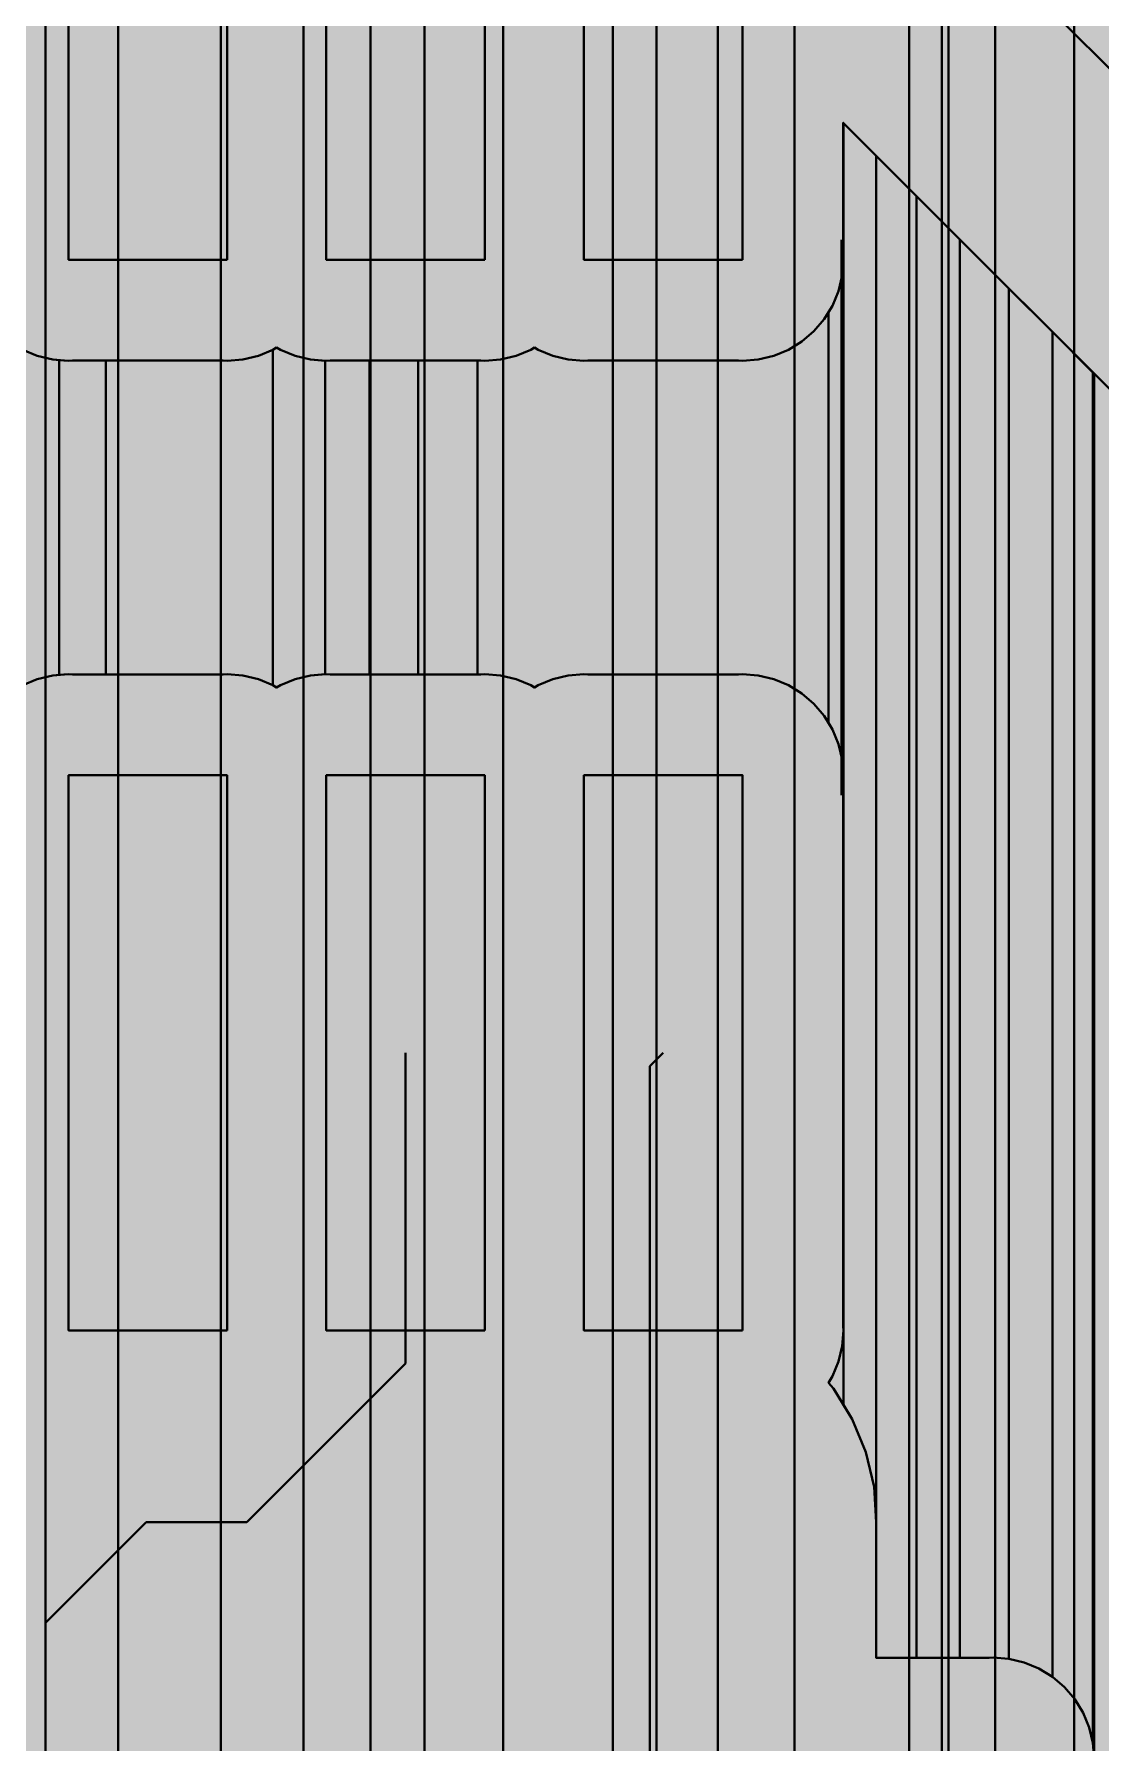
# Model space of a CAD drawing. Header units: millimetres. Extents: x 2 to 110, y 3 to 56.
# Drawn here: x 99.045 to 101.736, y 27.022 to 31.331 of the extents above; entities that cross this region are included whole.
import ezdxf

# ---------------------------------------------------------------- set-up
doc = ezdxf.new("R2010")
doc.units = ezdxf.units.MM
for name, color, linetype in [('bottom_copper', 7, 'Continuous'), ('top_copper', 7, 'Continuous'), ('top_silk', 7, 'Continuous')]:
    doc.layers.add(name, color=color, linetype=linetype)

# ---------------------------------------------------------------- blocks, each defined once
blk = doc.blocks.new('Block5170')
at = {"layer": 'bottom_copper', "lineweight": 40}
for points in [[(0, 20.95), (-0.1985, 20.95), (-0.1985, 38.899), (0, 38.899), (0, 20.95)], [(0.2762, 20.9476), (0.2364, 20.9508), (0.2265, 20.95), (0, 20.95), (0, 38.899), (0.2762, 38.899), (0.2762, 20.9476)], [(0.3862, 20.9021), (0.3521, 20.923), (0.3152, 20.9383), (0.2763, 20.9476), (0.2762, 38.899), (0.3862, 38.899), (0.3862, 20.9021)], [(0.5414, 20.7503), (0.4231, 20.8686), (0.4166, 20.8762), (0.3862, 20.9021), (0.3862, 38.899), (0.5414, 38.899), (0.5414, 20.7503)], [(0.7349, 20.5568), (0.5414, 20.7503), (0.5414, 38.899), (0.7349, 38.899), (0.7349, 20.5568)], [(1.0241, 20.2676), (0.7349, 20.5568), (0.7349, 38.899), (1.0241, 38.899), (1.0241, 20.2676)], [(1.1063, 20.0809), (1.1032, 20.1207), (1.0938, 20.1597), (1.0785, 20.1966), (1.0576, 20.2307), (1.0317, 20.2611), (1.0241, 20.2676), (1.0241, 38.899), (1.1063, 38.899), (1.1063, 20.0809)], [(1.1226, 0), (1.1063, 0), (1.1063, 38.899), (1.1226, 38.899), (1.1226, 0)], [(1.2406, 2.0516), (1.1756, 1.8946), (1.1359, 1.7294), (1.1226, 1.56), (1.1226, 38.899), (1.2406, 38.899), (1.2406, 2.0516)], [(1.4397, 2.3257), (1.3294, 2.1965), (1.2406, 2.0516), (1.2406, 38.899), (1.4397, 38.899), (1.4397, 2.3257)], [(1.7138, 2.5248), (1.5689, 2.436), (1.4397, 2.3257), (1.4397, 38.899), (1.7138, 38.899), (1.7138, 2.5248)]]:
    blk.add_hatch(color=7, dxfattribs=at).paths.add_polyline_path(points, flags=0)
at = {"layer": 'bottom_copper', "color": 7, "lineweight": 40}
for points in [[(0, 20.95), (-0.1985, 20.95), (-0.1985, 38.899), (0, 38.899), (0, 20.95)], [(0.2762, 20.9476), (0.2364, 20.9508), (0.2265, 20.95), (0, 20.95), (0, 38.899), (0.2762, 38.899), (0.2762, 20.9476)], [(0.3862, 20.9021), (0.3521, 20.923), (0.3152, 20.9383), (0.2763, 20.9476), (0.2762, 38.899), (0.3862, 38.899), (0.3862, 20.9021)], [(0.5414, 20.7503), (0.4231, 20.8686), (0.4166, 20.8762), (0.3862, 20.9021), (0.3862, 38.899), (0.5414, 38.899), (0.5414, 20.7503)], [(0.7349, 20.5568), (0.5414, 20.7503), (0.5414, 38.899), (0.7349, 38.899), (0.7349, 20.5568)], [(1.0241, 20.2676), (0.7349, 20.5568), (0.7349, 38.899), (1.0241, 38.899), (1.0241, 20.2676)], [(1.1063, 20.0809), (1.1032, 20.1207), (1.0938, 20.1597), (1.0785, 20.1966), (1.0576, 20.2307), (1.0317, 20.2611), (1.0241, 20.2676), (1.0241, 38.899), (1.1063, 38.899), (1.1063, 20.0809)], [(1.1226, 0), (1.1063, 0), (1.1063, 38.899), (1.1226, 38.899), (1.1226, 0)], [(1.2406, 2.0516), (1.1756, 1.8946), (1.1359, 1.7294), (1.1226, 1.56), (1.1226, 38.899), (1.2406, 38.899), (1.2406, 2.0516)], [(1.4397, 2.3257), (1.3294, 2.1965), (1.2406, 2.0516), (1.2406, 38.899), (1.4397, 38.899), (1.4397, 2.3257)], [(1.7138, 2.5248), (1.5689, 2.436), (1.4397, 2.3257), (1.4397, 38.899), (1.7138, 38.899), (1.7138, 2.5248)]]:
    blk.add_lwpolyline(points, close=True, dxfattribs=at)
blk = doc.blocks.new('Block6333')
at = {"layer": 'bottom_copper', "lineweight": 40}
for points in [[(1.1429, 20.7176), (0.9594, 20.5341), (0.9594, 38.899), (1.1429, 38.899), (1.1429, 20.7176)], [(1.4018, 20.9383), (1.3649, 20.923), (1.3308, 20.9021), (1.3004, 20.8762), (1.2939, 20.8686), (1.1429, 20.7176), (1.1429, 38.899), (1.4018, 38.899), (1.4018, 20.9383)], [(1.61, 20.95), (1.4905, 20.95), (1.4806, 20.9508), (1.4408, 20.9477), (1.4018, 20.9383), (1.4018, 38.899), (1.61, 38.899), (1.61, 20.95)], [(1.7794, 20.95), (1.61, 20.95), (1.61, 38.899), (1.7794, 38.899), (1.7794, 20.95)], [(1.9155, 20.95), (1.7794, 20.95), (1.7794, 38.899), (1.9155, 38.899), (1.9155, 20.95)], [(0.9594, 20.5341), (0.8528, 20.4275), (0.8528, 27.7722), (0.8784, 27.814), (0.9243, 27.9248), (0.9523, 28.0414), (0.9594, 28.161), (0.9594, 20.5341)]]:
    blk.add_hatch(color=7, dxfattribs=at).paths.add_polyline_path(points, flags=0)
at = {"layer": 'bottom_copper', "color": 7, "lineweight": 40}
for points in [[(1.1429, 20.7176), (0.9594, 20.5341), (0.9594, 38.899), (1.1429, 38.899), (1.1429, 20.7176)], [(1.4018, 20.9383), (1.3649, 20.923), (1.3308, 20.9021), (1.3004, 20.8762), (1.2939, 20.8686), (1.1429, 20.7176), (1.1429, 38.899), (1.4018, 38.899), (1.4018, 20.9383)], [(1.61, 20.95), (1.4905, 20.95), (1.4806, 20.9508), (1.4408, 20.9477), (1.4018, 20.9383), (1.4018, 38.899), (1.61, 38.899), (1.61, 20.95)], [(1.7794, 20.95), (1.61, 20.95), (1.61, 38.899), (1.7794, 38.899), (1.7794, 20.95)], [(1.9155, 20.95), (1.7794, 20.95), (1.7794, 38.899), (1.9155, 38.899), (1.9155, 20.95)], [(0.9594, 20.5341), (0.8528, 20.4275), (0.8528, 27.7722), (0.8784, 27.814), (0.9243, 27.9248), (0.9523, 28.0414), (0.9594, 28.161), (0.9594, 20.5341)]]:
    blk.add_lwpolyline(points, close=True, dxfattribs=at)
blk = doc.blocks.new('Block65902')
at = {"layer": 'top_copper', "lineweight": 40}
for points in [[(0, 14.4023), (-0.1094, 14.4023), (-0.1094, 18.0894), (0, 17.98), (0, 14.4023)], [(0.1235, 14.4), (0.0837, 14.4031), (0.0738, 14.4023), (0, 14.4023), (0, 17.98), (0.1235, 17.8565), (0.1235, 14.4)], [(0.2335, 14.3544), (0.1994, 14.3753), (0.1624, 14.3906), (0.1236, 14.4), (0.1235, 17.8565), (0.2335, 17.7466), (0.2335, 14.3544)], [(0.3354, 14.1882), (0.326, 14.227), (0.3107, 14.264), (0.2898, 14.2981), (0.2639, 14.3285), (0.2335, 14.3544), (0.2335, 17.7466), (0.3354, 17.6447), (0.3354, 14.1882)], [(0.3385, 14.1483), (0.3354, 14.1882), (0.3354, 17.6447), (0.3385, 17.6416), (0.3385, 14.1483)], [(0.4225, 3.9388), (0.3385, 4.0106), (0.3385, 17.6416), (0.4225, 17.5576), (0.4225, 3.9388)]]:
    blk.add_hatch(color=7, dxfattribs=at).paths.add_polyline_path(points, flags=0)
at = {"layer": 'top_copper', "color": 7, "lineweight": 40}
for points in [[(0, 14.4023), (-0.1094, 14.4023), (-0.1094, 18.0894), (0, 17.98), (0, 14.4023)], [(0.1235, 14.4), (0.0837, 14.4031), (0.0738, 14.4023), (0, 14.4023), (0, 17.98), (0.1235, 17.8565), (0.1235, 14.4)], [(0.2335, 14.3544), (0.1994, 14.3753), (0.1624, 14.3906), (0.1236, 14.4), (0.1235, 17.8565), (0.2335, 17.7466), (0.2335, 14.3544)], [(0.3354, 14.1882), (0.326, 14.227), (0.3107, 14.264), (0.2898, 14.2981), (0.2639, 14.3285), (0.2335, 14.3544), (0.2335, 17.7466), (0.3354, 17.6447), (0.3354, 14.1882)], [(0.3385, 14.1483), (0.3354, 14.1882), (0.3354, 17.6447), (0.3385, 17.6416), (0.3385, 14.1483)], [(0.4225, 3.9388), (0.3385, 4.0106), (0.3385, 17.6416), (0.4225, 17.5576), (0.4225, 3.9388)]]:
    blk.add_lwpolyline(points, close=True, dxfattribs=at)
blk = doc.blocks.new('Block69095')
at = {"layer": 'top_copper', "lineweight": 40}
for points in [[(8.4792, -6.8379), (8.4784, -6.8279), (8.4784, -6.4921), (8.4792, -6.4929), (8.4792, -6.8379)], [(8.5619, -10.0219), (8.5566, -9.9322), (8.5356, -9.8448), (8.5012, -9.7616), (8.4792, -9.7257), (8.4792, -6.4929), (8.5619, -6.5756), (8.5619, -10.0219)], [(8.6632, -10.3641), (8.5619, -10.3641), (8.5619, -6.5756), (8.6632, -6.677), (8.6632, -10.3641)], [(8.4792, -8.1379), (8.4761, -8.098), (8.4667, -8.0592), (8.4514, -8.0222), (8.4414, -8.0059), (8.4414, -6.9699), (8.4514, -6.9536), (8.4667, -6.9166), (8.4761, -6.8778), (8.4792, -6.8379), (8.4792, -8.1379)], [(8.4414, -8.0059), (8.4305, -7.9881), (8.4046, -7.9577), (8.3742, -7.9318), (8.3401, -7.9109), (8.3032, -7.8956), (8.2643, -7.8863), (8.2244, -7.8831), (8.2145, -7.8839), (7.8344, -7.8839), (7.8244, -7.8831), (7.7846, -7.8863), (7.7457, -7.8956), (7.7088, -7.9109), (7.6994, -7.9166), (7.6901, -7.9109), (7.6532, -7.8956), (7.6143, -7.8863), (7.5744, -7.8831), (7.5645, -7.8839), (7.5563, -7.8839), (7.5563, -7.0919), (7.5645, -7.0919), (7.5744, -7.0927), (7.6143, -7.0895), (7.6532, -7.0802), (7.6901, -7.0649), (7.6994, -7.0592), (7.7088, -7.0649), (7.7457, -7.0802), (7.7846, -7.0895), (7.8244, -7.0927), (7.8344, -7.0919), (8.2145, -7.0919), (8.2244, -7.0927), (8.2643, -7.0895), (8.3032, -7.0802), (8.3401, -7.0649), (8.3742, -7.044), (8.4046, -7.0181), (8.4305, -6.9877), (8.4414, -6.9699), (8.4414, -8.0059)], [(6.5006, -7.885), (6.4846, -7.8863), (6.4457, -7.8956), (6.4088, -7.9109), (6.3747, -7.9318), (6.3747, -7.044), (6.4088, -7.0649), (6.4457, -7.0802), (6.4846, -7.0895), (6.5006, -7.0908), (6.5006, -7.885)], [(7.0401, -7.9109), (7.0032, -7.8956), (6.9643, -7.8863), (6.9244, -7.8831), (6.9145, -7.8839), (6.9088, -7.8839), (6.9088, -7.0919), (6.9145, -7.0919), (6.9244, -7.0927), (6.9643, -7.0895), (7.0032, -7.0802), (7.0401, -7.0649), (7.0401, -7.9109)], [(7.1721, -7.8833), (7.1346, -7.8863), (7.0957, -7.8956), (7.0588, -7.9109), (7.0494, -7.9166), (7.0401, -7.9109), (7.0401, -7.0649), (7.0494, -7.0592), (7.0588, -7.0649), (7.0957, -7.0802), (7.1346, -7.0895), (7.1721, -7.0925), (7.1721, -7.8833)], [(6.6189, -7.8839), (6.5344, -7.8839), (6.5244, -7.8831), (6.5007, -7.885), (6.5006, -7.0908), (6.5244, -7.0927), (6.5344, -7.0919), (6.6189, -7.0919), (6.6189, -7.8839)], [(6.9088, -7.8839), (6.6189, -7.8839), (6.6189, -7.0919), (6.9088, -7.0919), (6.9088, -7.8839)], [(7.2835, -7.8839), (7.1844, -7.8839), (7.1744, -7.8831), (7.1721, -7.8833), (7.1721, -7.0925), (7.1744, -7.0927), (7.1844, -7.0919), (7.2835, -7.0919), (7.2835, -7.8839)], [(7.4066, -7.8839), (7.2835, -7.8839), (7.2835, -7.0919), (7.4066, -7.0919), (7.4066, -7.8839)], [(7.5563, -7.8839), (7.4066, -7.8839), (7.4066, -7.0919), (7.5563, -7.0919), (7.5563, -7.8839)], [(8.4792, -9.5379), (8.4784, -9.5279), (8.4784, -8.1479), (8.4792, -8.1379), (8.4792, -9.5379)], [(8.4792, -9.7257), (8.4542, -9.6849), (8.4414, -9.67), (8.4514, -9.6536), (8.4667, -9.6166), (8.4761, -9.5778), (8.4792, -9.5379), (8.4792, -9.7257)]]:
    blk.add_hatch(color=7, dxfattribs=at).paths.add_polyline_path(points, flags=0)
at = {"layer": 'top_copper', "color": 7, "lineweight": 40}
for points in [[(8.4792, -6.8379), (8.4784, -6.8279), (8.4784, -6.4921), (8.4792, -6.4929), (8.4792, -6.8379)], [(8.5619, -10.0219), (8.5566, -9.9322), (8.5356, -9.8448), (8.5012, -9.7616), (8.4792, -9.7257), (8.4792, -6.4929), (8.5619, -6.5756), (8.5619, -10.0219)], [(8.6632, -10.3641), (8.5619, -10.3641), (8.5619, -6.5756), (8.6632, -6.677), (8.6632, -10.3641)], [(8.4792, -8.1379), (8.4761, -8.098), (8.4667, -8.0592), (8.4514, -8.0222), (8.4414, -8.0059), (8.4414, -6.9699), (8.4514, -6.9536), (8.4667, -6.9166), (8.4761, -6.8778), (8.4792, -6.8379), (8.4792, -8.1379)], [(8.4414, -8.0059), (8.4305, -7.9881), (8.4046, -7.9577), (8.3742, -7.9318), (8.3401, -7.9109), (8.3032, -7.8956), (8.2643, -7.8863), (8.2244, -7.8831), (8.2145, -7.8839), (7.8344, -7.8839), (7.8244, -7.8831), (7.7846, -7.8863), (7.7457, -7.8956), (7.7088, -7.9109), (7.6994, -7.9166), (7.6901, -7.9109), (7.6532, -7.8956), (7.6143, -7.8863), (7.5744, -7.8831), (7.5645, -7.8839), (7.5563, -7.8839), (7.5563, -7.0919), (7.5645, -7.0919), (7.5744, -7.0927), (7.6143, -7.0895), (7.6532, -7.0802), (7.6901, -7.0649), (7.6994, -7.0592), (7.7088, -7.0649), (7.7457, -7.0802), (7.7846, -7.0895), (7.8244, -7.0927), (7.8344, -7.0919), (8.2145, -7.0919), (8.2244, -7.0927), (8.2643, -7.0895), (8.3032, -7.0802), (8.3401, -7.0649), (8.3742, -7.044), (8.4046, -7.0181), (8.4305, -6.9877), (8.4414, -6.9699), (8.4414, -8.0059)], [(6.5006, -7.885), (6.4846, -7.8863), (6.4457, -7.8956), (6.4088, -7.9109), (6.3747, -7.9318), (6.3747, -7.044), (6.4088, -7.0649), (6.4457, -7.0802), (6.4846, -7.0895), (6.5006, -7.0908), (6.5006, -7.885)], [(7.0401, -7.9109), (7.0032, -7.8956), (6.9643, -7.8863), (6.9244, -7.8831), (6.9145, -7.8839), (6.9088, -7.8839), (6.9088, -7.0919), (6.9145, -7.0919), (6.9244, -7.0927), (6.9643, -7.0895), (7.0032, -7.0802), (7.0401, -7.0649), (7.0401, -7.9109)], [(7.1721, -7.8833), (7.1346, -7.8863), (7.0957, -7.8956), (7.0588, -7.9109), (7.0494, -7.9166), (7.0401, -7.9109), (7.0401, -7.0649), (7.0494, -7.0592), (7.0588, -7.0649), (7.0957, -7.0802), (7.1346, -7.0895), (7.1721, -7.0925), (7.1721, -7.8833)], [(6.6189, -7.8839), (6.5344, -7.8839), (6.5244, -7.8831), (6.5007, -7.885), (6.5006, -7.0908), (6.5244, -7.0927), (6.5344, -7.0919), (6.6189, -7.0919), (6.6189, -7.8839)], [(6.9088, -7.8839), (6.6189, -7.8839), (6.6189, -7.0919), (6.9088, -7.0919), (6.9088, -7.8839)], [(7.2835, -7.8839), (7.1844, -7.8839), (7.1744, -7.8831), (7.1721, -7.8833), (7.1721, -7.0925), (7.1744, -7.0927), (7.1844, -7.0919), (7.2835, -7.0919), (7.2835, -7.8839)], [(7.4066, -7.8839), (7.2835, -7.8839), (7.2835, -7.0919), (7.4066, -7.0919), (7.4066, -7.8839)], [(7.5563, -7.8839), (7.4066, -7.8839), (7.4066, -7.0919), (7.5563, -7.0919), (7.5563, -7.8839)], [(8.4792, -9.5379), (8.4784, -9.5279), (8.4784, -8.1479), (8.4792, -8.1379), (8.4792, -9.5379)], [(8.4792, -9.7257), (8.4542, -9.6849), (8.4414, -9.67), (8.4514, -9.6536), (8.4667, -9.6166), (8.4761, -9.5778), (8.4792, -9.5379), (8.4792, -9.7257)]]:
    blk.add_lwpolyline(points, close=True, dxfattribs=at)

msp = doc.modelspace()

# ---------------------------------------------------------------- hatches: boundary and pattern name
at = {"layer": 'top_copper', "lineweight": 40}
for points in [[(99.532, 30.762), (99.132, 30.762), (99.132, 32.162), (99.532, 32.162), (99.532, 30.762)], [(100.182, 30.762), (99.782, 30.762), (99.782, 32.162), (100.182, 32.162), (100.182, 30.762)], [(100.832, 30.762), (100.432, 30.762), (100.432, 32.162), (100.832, 32.162), (100.832, 30.762)], [(99.532, 28.062), (99.132, 28.062), (99.132, 29.462), (99.532, 29.462), (99.532, 28.062)], [(100.182, 28.062), (99.782, 28.062), (99.782, 29.462), (100.182, 29.462), (100.182, 28.062)], [(100.832, 28.062), (100.432, 28.062), (100.432, 29.462), (100.832, 29.462), (100.832, 28.062)]]:
    msp.add_hatch(color=7, dxfattribs=at).paths.add_polyline_path(points, flags=0)

# ---------------------------------------------------------------- linework, layer by layer
at = {"layer": 'bottom_copper', "color": 7, "lineweight": 40}
for p, q in [((100.0301, 24.488), (100.0301, 42.437)), ((100.0301, 42.437), (100.0301, 24.488))]:
    msp.add_line(p, q, dxfattribs=at)
at = {"layer": 'top_copper', "color": 7, "lineweight": 40}
for p, q in [((99.132, 32.162), (99.132, 30.762)), ((99.532, 30.762), (99.532, 32.162)), ((99.782, 32.162), (99.782, 30.762)), ((100.182, 30.762), (100.182, 32.162)), ((100.432, 32.162), (100.432, 30.762)), ((100.832, 30.762), (100.832, 32.162)), ((102.376, 30.626), (101.36, 31.642)), ((101.086, 30.772), (101.086, 31.1078)), ((101.086, 31.1078), (101.2708, 30.9229)), ((101.2708, 27.2358), (101.2708, 30.9229)), ((101.2708, 30.9229), (101.8045, 30.3893)), ((101.2708, 30.9229), (101.2708, 27.2358)), ((101.0868, 30.762), (101.086, 30.772)), ((99.132, 30.762), (99.532, 30.762)), ((99.782, 30.762), (100.182, 30.762)), ((100.432, 30.762), (100.832, 30.762)), ((101.0837, 30.7221), (101.0868, 30.762)), ((101.059, 30.6463), (101.0743, 30.6833)), ((101.0743, 30.6833), (101.0837, 30.7221)), ((101.0381, 30.6122), (101.059, 30.6463)), ((101.0122, 30.5818), (101.0381, 30.6122)), ((100.9477, 30.535), (100.9818, 30.5559)), ((100.9818, 30.5559), (101.0122, 30.5818)), ((99.0164, 30.535), (99.0533, 30.5197)), ((99.0533, 30.5197), (99.0922, 30.5104)), ((99.5719, 30.5104), (99.6108, 30.5197)), ((99.6108, 30.5197), (99.6477, 30.535)), ((99.6477, 30.535), (99.657, 30.5407)), ((99.657, 30.5407), (99.6664, 30.535)), ((99.6664, 30.535), (99.7033, 30.5197)), ((99.7033, 30.5197), (99.7422, 30.5104)), ((100.2219, 30.5104), (100.2608, 30.5197)), ((100.2608, 30.5197), (100.2977, 30.535)), ((100.2977, 30.535), (100.307, 30.5407)), ((100.307, 30.5407), (100.3164, 30.535)), ((100.3164, 30.535), (100.3533, 30.5197)), ((100.3533, 30.5197), (100.3922, 30.5104)), ((100.8719, 30.5104), (100.9108, 30.5197)), ((100.9108, 30.5197), (100.9477, 30.535)), ((99.0922, 30.5104), (99.132, 30.5072)), ((99.132, 30.5072), (99.142, 30.508)), ((99.142, 30.508), (99.5221, 30.508)), ((99.5221, 30.508), (99.532, 30.5072)), ((99.532, 30.5072), (99.5719, 30.5104)), ((99.7422, 30.5104), (99.782, 30.5072)), ((99.782, 30.5072), (99.792, 30.508)), ((99.792, 30.508), (100.1721, 30.508)), ((100.1721, 30.508), (100.182, 30.5072)), ((100.182, 30.5072), (100.2219, 30.5104)), ((100.3922, 30.5104), (100.432, 30.5072)), ((100.432, 30.5072), (100.442, 30.508)), ((100.442, 30.508), (100.8221, 30.508)), ((100.8221, 30.508), (100.832, 30.5072)), ((100.832, 30.5072), (100.8719, 30.5104)), ((99.0533, 29.7043), (99.0164, 29.689)), ((99.0922, 29.7136), (99.0533, 29.7043)), ((99.132, 29.7168), (99.0922, 29.7136)), ((99.142, 29.716), (99.132, 29.7168)), ((99.5221, 29.716), (99.142, 29.716)), ((99.532, 29.7168), (99.5221, 29.716)), ((99.5719, 29.7136), (99.532, 29.7168)), ((99.6108, 29.7043), (99.5719, 29.7136)), ((99.6477, 29.689), (99.6108, 29.7043)), ((99.7033, 29.7043), (99.6664, 29.689)), ((99.7422, 29.7136), (99.7033, 29.7043)), ((99.782, 29.7168), (99.7422, 29.7136)), ((99.792, 29.716), (99.782, 29.7168)), ((100.1721, 29.716), (99.792, 29.716)), ((100.182, 29.7168), (100.1721, 29.716)), ((100.2219, 29.7136), (100.182, 29.7168)), ((100.2608, 29.7043), (100.2219, 29.7136)), ((100.2977, 29.689), (100.2608, 29.7043)), ((100.3533, 29.7043), (100.3164, 29.689)), ((100.3922, 29.7136), (100.3533, 29.7043)), ((100.432, 29.7168), (100.3922, 29.7136)), ((100.442, 29.716), (100.432, 29.7168)), ((100.8221, 29.716), (100.442, 29.716)), ((100.832, 29.7168), (100.8221, 29.716)), ((100.8719, 29.7136), (100.832, 29.7168)), ((100.9108, 29.7043), (100.8719, 29.7136)), ((100.9477, 29.689), (100.9108, 29.7043)), ((99.657, 29.6833), (99.6477, 29.689)), ((99.6664, 29.689), (99.657, 29.6833)), ((100.307, 29.6833), (100.2977, 29.689)), ((100.3164, 29.689), (100.307, 29.6833)), ((100.9818, 29.6681), (100.9477, 29.689)), ((101.0122, 29.6422), (100.9818, 29.6681)), ((101.0381, 29.6118), (101.0122, 29.6422)), ((101.059, 29.5777), (101.0381, 29.6118)), ((101.0743, 29.5407), (101.059, 29.5777)), ((101.0837, 29.5019), (101.0743, 29.5407)), ((101.0868, 29.462), (101.0837, 29.5019)), ((99.532, 29.462), (99.132, 29.462)), ((99.132, 29.462), (99.132, 28.062)), ((99.532, 28.062), (99.532, 29.462)), ((100.182, 29.462), (99.782, 29.462)), ((99.782, 29.462), (99.782, 28.062)), ((100.182, 28.062), (100.182, 29.462)), ((100.832, 29.462), (100.432, 29.462)), ((100.432, 29.462), (100.432, 28.062)), ((100.832, 28.062), (100.832, 29.462)), ((101.086, 29.452), (101.0868, 29.462)), ((101.086, 28.072), (101.086, 29.452)), ((99.982, 28.762), (99.982, 27.9781)), ((100.598, 28.7279), (100.6321, 28.762)), ((100.598, 27.578), (100.598, 28.7279)), ((99.132, 28.062), (99.532, 28.062)), ((99.782, 28.062), (100.182, 28.062)), ((100.432, 28.062), (100.832, 28.062)), ((101.0837, 28.0221), (101.0868, 28.062)), ((101.0868, 28.062), (101.086, 28.072)), ((101.0743, 27.9833), (101.0837, 28.0221)), ((99.982, 27.9781), (99.582, 27.578)), ((101.059, 27.9463), (101.0743, 27.9833)), ((101.049, 27.9299), (101.059, 27.9463)), ((101.0618, 27.915), (101.049, 27.9299)), ((101.1088, 27.8383), (101.0618, 27.915)), ((101.1432, 27.7551), (101.1088, 27.8383)), ((101.1642, 27.6677), (101.1432, 27.7551)), ((101.1695, 27.578), (101.1642, 27.6677)), ((99.328, 27.578), (99.074, 27.324)), ((99.582, 27.578), (99.328, 27.578)), ((100.598, 27.578), (100.598, 26.816)), ((101.1695, 27.2358), (101.1695, 27.578)), ((99.074, 27.324), (99.074, 26.2919)), ((101.2708, 27.2358), (101.1695, 27.2358)), ((101.454, 27.2358), (101.2708, 27.2358)), ((101.4639, 27.2366), (101.454, 27.2358)), ((101.5038, 27.2335), (101.4639, 27.2366)), ((101.5426, 27.2241), (101.5038, 27.2335)), ((101.5796, 27.2088), (101.5426, 27.2241)), ((101.6137, 27.1879), (101.5796, 27.2088)), ((101.6441, 27.162), (101.6137, 27.1879)), ((101.67, 27.1316), (101.6441, 27.162)), ((101.6909, 27.0975), (101.67, 27.1316)), ((101.7062, 27.0605), (101.6909, 27.0975)), ((101.7156, 27.0217), (101.7062, 27.0605))]:
    msp.add_line(p, q, dxfattribs=at)
for points in [[(99.532, 30.762), (99.132, 30.762), (99.132, 32.162), (99.532, 32.162), (99.532, 30.762)], [(100.182, 30.762), (99.782, 30.762), (99.782, 32.162), (100.182, 32.162), (100.182, 30.762)], [(100.832, 30.762), (100.432, 30.762), (100.432, 32.162), (100.832, 32.162), (100.832, 30.762)], [(99.532, 28.062), (99.132, 28.062), (99.132, 29.462), (99.532, 29.462), (99.532, 28.062)], [(100.182, 28.062), (99.782, 28.062), (99.782, 29.462), (100.182, 29.462), (100.182, 28.062)], [(100.832, 28.062), (100.432, 28.062), (100.432, 29.462), (100.832, 29.462), (100.832, 28.062)]]:
    msp.add_lwpolyline(points, close=True, dxfattribs=at)
at = {"layer": 'top_silk', "color": 7, "lineweight": 40}
msp.add_line((101.082, 30.812), (101.082, 29.412), dxfattribs=at)

# ---------------------------------------------------------------- block references
at = {"layer": 'bottom_copper'}
for name, p in [('Block6333', (98.1146, 3.538)), ('Block5170', (100.2286, 3.538))]:
    msp.add_blockref(name, p, dxfattribs=at)
at = {"layer": 'top_copper'}
for name, p in [('Block69095', (92.6076, 37.5999)), ('Block65902', (101.3802, 12.8335))]:
    msp.add_blockref(name, p, dxfattribs=at)

doc.saveas('drawing.dxf')
